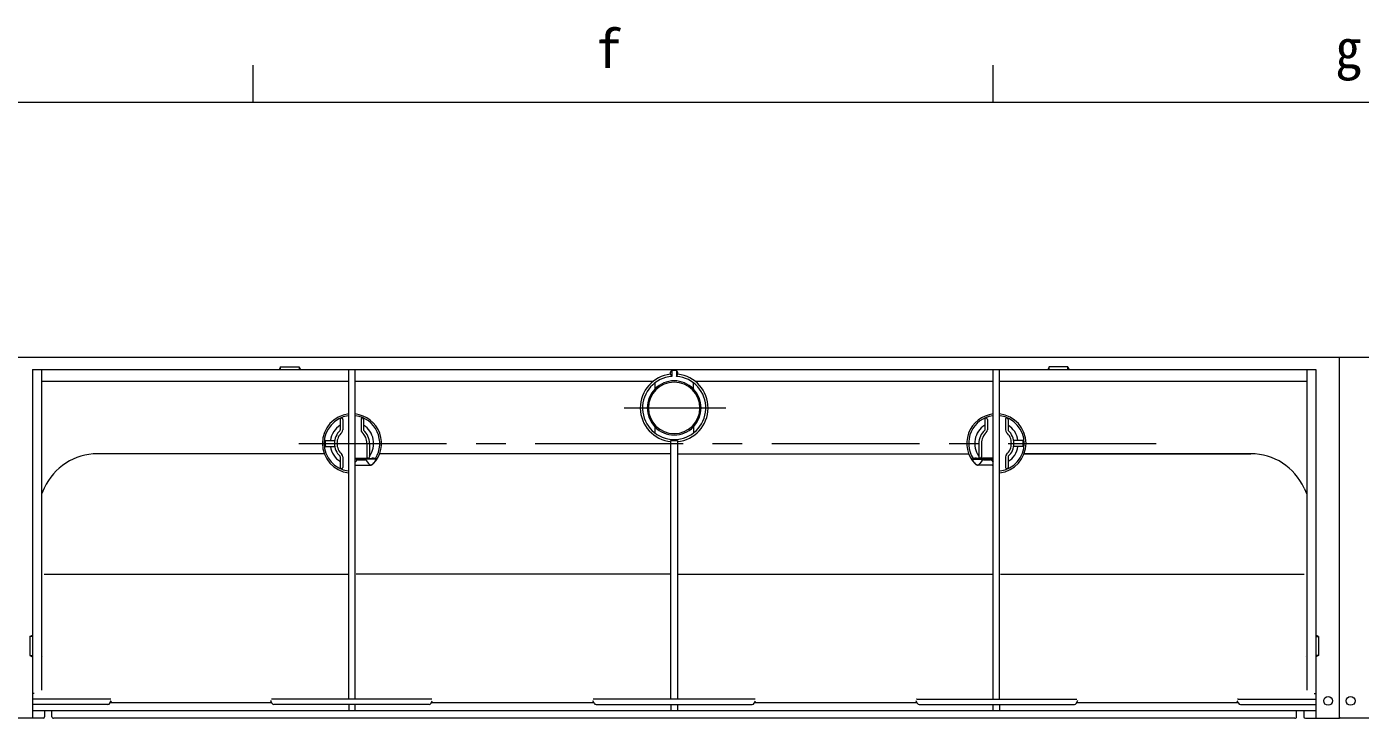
# Model space of a CAD drawing. Units: millimetres, scale not verified. Extents: x -6713 to 1917, y -1364 to 1364.
# Drawn here: x -678.6 to -227.5, y 1130.4 to 1364.3 of the extents above; entities that cross this region are included whole.
import ezdxf
from ezdxf.enums import TextEntityAlignment as Align

# ---------------------------------------------------------------- set-up
doc = ezdxf.new("R2010")
doc.units = ezdxf.units.MM
doc.header["$LTSCALE"] = 10
doc.linetypes.add('CHAIN1', pattern=[8, 5, -1, 1, -1])
for name, color, linetype, lineweight in [('2-C', 7, 'Continuous', 18), ('3-C', 7, 'Continuous', 18), ('F-4', 7, 'Continuous', 18)]:
    doc.layers.add(name, color=color, linetype=linetype, lineweight=lineweight)
doc.styles.add('ＭＳ ゴシック', font='')
doc.styles.get('ＭＳ ゴシック').set_extended_font_data('MS Gothic')

msp = doc.modelspace()

# ---------------------------------------------------------------- linework, layer by layer
at = {"layer": '2-C'}
for p, q in [((215.38, 1252.36), (-234.62, 1252.36)), ((-234.62, 1130.72), (-234.62, 1252.36)), ((-223.12, 1130.36), (-234.62, 1130.36))]:
    msp.add_line(p, q, dxfattribs=at)
msp.add_lwpolyline([(-234.62, 1130.36), (-234.62, 1130.72), (-234.62, 1130.36)], dxfattribs=at)
msp.add_circle((-230.82, 1136.26), 1.5, dxfattribs=at)
at = {"layer": '3-C'}
for p, q in [((-234.62, 1252.36), (-684.62, 1252.36)), ((-234.62, 1130.72), (-234.62, 1252.36)), ((-676.62, 1248.36), (-676.62, 1130.36)), ((-676.62, 1248.36), (-242.62, 1248.36)), ((-673.59, 1248.36), (-673.59, 1139.91)), ((-586.42, 1249.26), (-585.97, 1248.36)), ((-569.71, 1136.85), (-569.71, 1248.36)), ((-567.53, 1136.85), (-567.53, 1248.36)), ((-460.42, 1246.02), (-460.86, 1246.75)), ((-458.82, 1248.03), (-460.42, 1248.03)), ((-460.42, 1248.03), (-460.42, 1246.02)), ((-458.82, 1248.03), (-458.82, 1246.02)), ((-458.82, 1246.02), (-458.38, 1246.75)), ((-351.71, 1136.85), (-351.71, 1248.36)), ((-349.53, 1136.85), (-349.53, 1248.36)), ((-326.42, 1249.26), (-325.97, 1248.36)), ((-245.65, 1248.36), (-245.65, 1139.91)), ((-242.62, 1248.36), (-242.62, 1130.36)), ((-673.59, 1244.4), (-569.9, 1244.4)), ((-673.59, 1242.95), (-673.59, 1242.95)), ((-673.59, 1242.14), (-673.59, 1242.14)), ((-673.59, 1241.65), (-673.59, 1241.65)), ((-673.59, 1241.36), (-673.59, 1241.36)), ((-567.34, 1244.4), (-466.67, 1244.4)), ((-466.12, 1243.73), (-466.12, 1243.85)), ((-466.12, 1241.8), (-466.12, 1241.73)), ((-466.12, 1241.8), (-466.12, 1241.73)), ((-453.12, 1243.85), (-453.12, 1243.73)), ((-453.12, 1243.85), (-453.12, 1243.73)), ((-453.12, 1241.8), (-453.12, 1243.73)), ((-453.12, 1241.73), (-453.12, 1241.8)), ((-453.12, 1241.8), (-453.12, 1241.73)), ((-452.57, 1244.4), (-351.9, 1244.4)), ((-349.34, 1244.4), (-245.65, 1244.4)), ((-245.65, 1242.95), (-245.65, 1242.95)), ((-245.65, 1242.14), (-245.65, 1242.14)), ((-245.65, 1241.65), (-245.65, 1241.65)), ((-245.65, 1241.36), (-245.65, 1241.36)), ((-572.55, 1231.46), (-572.55, 1227.92)), ((-572.05, 1227.09), (-572.05, 1227.08)), ((-572.05, 1227.09), (-572.05, 1227.08)), ((-571.69, 1231.46), (-571.69, 1227.92)), ((-565.55, 1231.46), (-565.55, 1227.92)), ((-565.19, 1227.08), (-565.19, 1227.09)), ((-564.69, 1231.46), (-564.69, 1227.8)), ((-466.12, 1228.99), (-466.12, 1228.93)), ((-453.12, 1228.93), (-453.12, 1228.99)), ((-354.55, 1231.46), (-354.55, 1227.8)), ((-354.05, 1227.08), (-354.05, 1227.09)), ((-353.69, 1231.46), (-353.69, 1227.92)), ((-347.55, 1231.46), (-347.55, 1227.92)), ((-347.19, 1227.09), (-347.19, 1227.08)), ((-347.19, 1227.09), (-347.19, 1227.08)), ((-346.69, 1231.46), (-346.69, 1227.92)), ((-577.6, 1224.36), (-574.47, 1224.36)), ((-563.55, 1223.36), (-563.55, 1218.77)), ((-563.55, 1223.36), (-563.55, 1218.77)), ((-562.69, 1223.36), (-562.69, 1218.77)), ((-466.12, 1226.88), (-466.12, 1226.99)), ((-460.71, 1136.72), (-460.71, 1224.34)), ((-460.21, 1224.3), (-460.21, 1224.3)), ((-459.03, 1224.3), (-459.03, 1224.3)), ((-458.53, 1224.34), (-458.53, 1136.72)), ((-453.12, 1226.99), (-453.12, 1226.88)), ((-356.55, 1223.36), (-356.55, 1218.77)), ((-355.69, 1223.36), (-355.69, 1218.77)), ((-355.69, 1223.36), (-355.69, 1218.77)), ((-341.64, 1224.36), (-344.77, 1224.36)), ((-577.99, 1219.86), (-654.72, 1219.86)), ((-577.99, 1219.86), (-654.72, 1219.86)), ((-577.6, 1222.36), (-574.47, 1222.36)), ((-572.55, 1218.79), (-572.55, 1215.26)), ((-571.69, 1218.8), (-571.69, 1215.26)), ((-567.53, 1218.34), (-563.06, 1218.34)), ((-560.3, 1218.07), (-567.53, 1218.07)), ((-563.15, 1218.37), (-563.09, 1218.37)), ((-563.02, 1218.3), (-561.91, 1218.3)), ((-560.7, 1218.29), (-560.3, 1218.07)), ((-460.71, 1219.86), (-559.24, 1219.86)), ((-458.53, 1219.86), (-359.99, 1219.86)), ((-358.54, 1218.29), (-358.94, 1218.07)), ((-358.94, 1218.07), (-351.71, 1218.07)), ((-356.22, 1218.3), (-357.33, 1218.3)), ((-356.15, 1218.37), (-356.22, 1218.3)), ((-351.71, 1218.34), (-356.18, 1218.34)), ((-356.09, 1218.37), (-356.15, 1218.37)), ((-356.09, 1218.37), (-356.15, 1218.37)), ((-347.55, 1218.8), (-347.55, 1215.26)), ((-346.69, 1218.79), (-346.69, 1215.26)), ((-341.64, 1222.36), (-344.77, 1222.36)), ((-264.52, 1219.86), (-341.24, 1219.86)), ((-341.24, 1219.86), (-264.52, 1219.86)), ((-567.53, 1215.96), (-562.46, 1215.96)), ((-567.02, 1217.59), (-567.52, 1216.96)), ((-567.22, 1215.96), (-567.24, 1215.96)), ((-567.02, 1217.93), (-567.02, 1217.93)), ((-567.02, 1217.59), (-567.02, 1217.93)), ((-563.82, 1217.93), (-563.82, 1217.93)), ((-563.82, 1217.59), (-563.82, 1217.93)), ((-563.82, 1217.59), (-562.99, 1216.55)), ((-351.71, 1215.96), (-356.78, 1215.96)), ((-355.42, 1217.59), (-356.25, 1216.55)), ((-355.42, 1217.59), (-355.42, 1217.93)), ((-355.42, 1217.93), (-355.42, 1217.93)), ((-352.22, 1217.59), (-352.22, 1217.93)), ((-352.22, 1217.93), (-352.22, 1217.93)), ((-352.22, 1217.59), (-351.72, 1216.96)), ((-352.02, 1215.96), (-352, 1215.96)), ((-672.68, 1208.26), (-673.59, 1206.23)), ((-246.56, 1208.26), (-245.65, 1206.23)), ((-673.59, 1179.16), (-673.59, 1179.16)), ((-673.59, 1177.56), (-673.59, 1177.56)), ((-672.68, 1179.16), (-570.02, 1179.16)), ((-460.71, 1179.16), (-567.22, 1179.16)), ((-458.53, 1179.16), (-352.02, 1179.16)), ((-349.22, 1179.16), (-246.56, 1179.16)), ((-245.65, 1179.16), (-245.65, 1179.16)), ((-245.65, 1177.56), (-245.65, 1177.56)), ((-673.59, 1174.38), (-673.59, 1174.39)), ((-245.65, 1174.38), (-245.65, 1174.39)), ((-677.52, 1158.06), (-676.62, 1158.51)), ((-676.61, 1158.06), (-677.52, 1158.06)), ((-677.52, 1151.66), (-676.61, 1151.66)), ((-673.32, 1151.41), (-673.32, 1151.41)), ((-245.91, 1151.41), (-245.91, 1151.41)), ((-241.72, 1151.66), (-242.62, 1151.21)), ((-676.12, 1138.8), (-676.62, 1138.8)), ((-650.35, 1136.85), (-676.62, 1136.85)), ((-541.69, 1136.85), (-595.85, 1136.85)), ((-432.39, 1136.85), (-486.85, 1136.85)), ((-377.55, 1136.85), (-323.39, 1136.85)), ((-268.89, 1136.85), (-242.62, 1136.85)), ((-243.12, 1138.8), (-242.62, 1138.8)), ((-651.18, 1135.04), (-676.62, 1135.04)), ((-242.62, 1132.86), (-676.62, 1132.86)), ((-672.62, 1132.86), (-672.62, 1130.86)), ((-670.11, 1130.87), (-670.11, 1132.86)), ((-650.44, 1135.66), (-650.09, 1136.33)), ((-650.09, 1136.33), (-650.44, 1135.66)), ((-650.44, 1135.66), (-595.76, 1135.66)), ((-595.68, 1135.51), (-596.08, 1136.29)), ((-542.53, 1135.04), (-595.01, 1135.04)), ((-569.71, 1135.04), (-569.71, 1132.85)), ((-567.53, 1132.85), (-567.53, 1135.04)), ((-541.86, 1135.51), (-541.43, 1136.33)), ((-541.78, 1135.66), (-486.76, 1135.66)), ((-486.68, 1135.51), (-487.11, 1136.33)), ((-486.01, 1135.04), (-433.23, 1135.04)), ((-460.71, 1135.04), (-460.71, 1132.85)), ((-458.53, 1135.04), (-458.53, 1132.85)), ((-432.56, 1135.51), (-432.13, 1136.33)), ((-432.48, 1135.66), (-377.46, 1135.66)), ((-377.38, 1135.51), (-377.81, 1136.33)), ((-376.65, 1135.04), (-324.23, 1135.04)), ((-351.71, 1132.85), (-351.71, 1135.04)), ((-349.53, 1135.04), (-349.53, 1132.85)), ((-323.56, 1135.51), (-323.15, 1136.29)), ((-323.48, 1135.66), (-268.8, 1135.66)), ((-268.8, 1135.66), (-269.15, 1136.33)), ((-268.06, 1135.04), (-242.62, 1135.04)), ((-249.13, 1130.87), (-249.13, 1132.86)), ((-246.62, 1132.86), (-246.62, 1130.86)), ((-673.12, 1130.36), (-684.62, 1130.36)), ((-249.63, 1130.37), (-669.61, 1130.37)), ((-459.62, 1130.36), (-459.62, 1130.37)), ((-246.12, 1130.36), (-234.62, 1130.36))]:
    msp.add_line(p, q, dxfattribs=at)
at = {"layer": '3-C', "color": 4, "linetype": 'CHAIN1', "lineweight": 5}
for p, q in [((-476.58, 1235.36), (-442.12, 1235.36)), ((-586.61, 1223.36), (-294.62, 1223.36))]:
    msp.add_line(p, q, dxfattribs=at)
at = {"layer": '3-C'}
for points in [[(-592.82, 1248.35), (-592.82, 1249.26), (-593.27, 1248.36)], [(-592.82, 1249.26), (-586.42, 1249.26), (-586.42, 1248.35)], [(-460.86, 1246.75), (-460.86, 1247.36), (-460.42, 1248.03)], [(-458.38, 1246.75), (-458.38, 1247.36), (-458.82, 1248.03)], [(-332.82, 1248.35), (-332.82, 1249.26), (-333.27, 1248.36)], [(-326.42, 1248.35), (-326.42, 1249.26), (-332.82, 1249.26)], [(-466.12, 1243.85), (-466.12, 1243.73), (-466.12, 1241.8)], [(-466.12, 1228.99), (-466.12, 1228.93), (-466.12, 1226.99), (-466.12, 1226.88)], [(-453.12, 1228.99), (-453.12, 1228.93), (-453.12, 1226.99), (-453.12, 1226.88)], [(-563.15, 1218.37), (-563.09, 1218.37), (-563.02, 1218.3)], [(-677.52, 1158.06), (-677.52, 1151.66), (-676.62, 1151.21)], [(-242.63, 1158.06), (-241.72, 1158.06), (-242.62, 1158.51)], [(-241.72, 1158.06), (-241.72, 1151.66), (-242.63, 1151.66)], [(-234.62, 1130.72), (-234.62, 1130.36), (-234.62, 1130.72)]]:
    msp.add_lwpolyline(points, dxfattribs=at)
msp.add_circle((-238.42, 1136.26), 1.5, dxfattribs=at)
for centre, radius, start, end in [((-459.62, 1235.36), 11.46, 96.2034, 264.5383), ((-459.62, 1235.36), 10.69, 94.3079, 85.6921), ((-459.62, 1235.36), 11.46, 275.4617, 83.7966), ((-459.62, 1235.36), 9.1, 135.5766, 224.4234), ((-459.62, 1235.36), 8.7, 90, 270), ((-459.62, 1235.36), 9.15, 44.7072, 135.2928), ((-459.62, 1235.36), 8.7, 270, 90), ((-459.62, 1235.36), 9.1, 315.5766, 44.4234), ((-568.62, 1223.36), 10.01, 96.2677, 263.7323), ((-568.62, 1223.36), 9.4, 97.5142, 262.4858), ((-572.12, 1231.46), 0.433, 360, 180.0097), ((-568.62, 1223.36), 10.01, 316.0062, 83.7323), ((-568.62, 1223.36), 9.4, 327.3826, 82.4853), ((-565.12, 1231.46), 0.433, 359.9999, 180), ((-350.62, 1223.36), 10.01, 96.2677, 223.9938), ((-350.62, 1223.36), 9.4, 97.5147, 212.6174), ((-354.12, 1231.46), 0.433, 0, 180.0001), ((-350.62, 1223.36), 10.01, 276.2677, 83.7323), ((-350.62, 1223.36), 9.4, 277.5142, 82.4858), ((-347.12, 1231.46), 0.433, 359.9903, 180), ((-568.62, 1223.36), 7.34, 122.3804, 172.1581), ((-568.62, 1223.36), 5.93, 132.6562, 227.2251), ((-568.62, 1223.36), 5.07, 132.6423, 227.3457), ((-572.82, 1227.92), 0.263, 312.1805, 0.3864), ((-572.82, 1227.92), 0.263, 312.1792, 0.3901), ((-572.82, 1227.92), 1.13, 312.6423, 0), ((-564.42, 1227.92), 1.13, 180, 227.3577), ((-568.62, 1223.36), 5.07, 0, 47.3577), ((-568.62, 1223.36), 7.34, 323.8895, 57.6197), ((-568.62, 1223.36), 5.93, 0.0001, 48.479), ((-459.62, 1235.36), 9.15, 224.7072, 270), ((-459.62, 1235.36), 9.15, 270, 315.2928), ((-350.62, 1223.36), 7.34, 122.3803, 216.1105), ((-350.62, 1223.36), 5.93, 131.521, 179.9999), ((-350.62, 1223.36), 5.07, 132.6423, 180), ((-354.82, 1227.92), 1.13, 312.6423, 360), ((-346.42, 1227.92), 1.13, 180, 227.3577), ((-350.62, 1223.36), 5.07, 312.6543, 47.3577), ((-350.62, 1223.36), 7.34, 7.8419, 57.6196), ((-346.42, 1227.92), 0.263, 179.6099, 227.8208), ((-346.42, 1227.92), 0.263, 179.6136, 227.8195), ((-350.62, 1223.36), 5.93, 312.7749, 47.3438), ((-568.62, 1223.36), 9.04, 173.632, 186.366), ((-449.81, 1386.31), 162.34, 266.1506, 266.327), ((-459.62, 1235.34), 11.05, 266.9308, 273.0692), ((-469.43, 1386.31), 162.34, 273.673, 273.8494), ((-350.62, 1223.36), 9.04, 353.634, 6.368), ((-654.72, 1200.16), 19.7, 90, 155.7208), ((-568.62, 1223.36), 7.34, 187.8419, 237.6197), ((-572.85, 1218.79), 0.3, 0.0021, 47.2231), ((-572.85, 1218.79), 0.3, 0.0021, 47.2231), ((-572.82, 1218.8), 1.13, 0, 47.4112), ((-563.15, 1218.77), 0.4, 180.0066, 269.9931), ((-563.09, 1218.77), 0.4, 270.0084, 359.9909), ((-561.59, 1177.49), 40.82, 88.7444, 90.4446), ((-569.03, 1221.21), 9.28, 338.5337, 340.2212), ((-350.21, 1221.21), 9.28, 199.7788, 201.4663), ((-357.65, 1177.49), 40.82, 89.5554, 91.2556), ((-356.15, 1218.77), 0.4, 180.0091, 269.9916), ((-356.09, 1218.77), 0.4, 270.0069, 359.9934), ((-346.42, 1218.8), 1.13, 132.5888, 180), ((-350.62, 1223.36), 7.34, 302.3803, 352.1581), ((-346.39, 1218.79), 0.3, 132.7769, 179.998), ((-346.39, 1218.79), 0.3, 132.7769, 179.998), ((-264.52, 1200.16), 19.7, 24.2792, 90), ((-572.12, 1215.26), 0.433, 180.0001, 360), ((-563.83, 1239.6), 21.93, 261.6432, 262.1005), ((-566.15, 1223.1), 5.28, 262.4, 266.3539), ((-565.57, 1232.37), 14.56, 266.3883, 268.3895), ((-565.41, 1239.19), 21.38, 268.4756, 269.9703), ((-565.42, 1238.06), 20.25, 269.993, 271.3715), ((-565.39, 1235.74), 17.94, 271.4823, 272.9308), ((-564.79, 1224.27), 6.45, 272.7745, 275.9669), ((-563.74, 1214.17), 3.7, 94.5728, 95.9243), ((-563.64, 1213.03), 4.85, 93.3983, 94.5876), ((-563.48, 1210.32), 7.57, 92.5238, 93.3983), ((-562.21, 1217.16), 1, 218.264, 315.9734), ((-562.49, 1217.47), 1.5, 271.4405, 315.462), ((-568.62, 1223.36), 9.92, 315.9734, 325.9817), ((-350.62, 1223.36), 9.92, 214.0182, 224.0266), ((-356.75, 1217.47), 1.5, 224.538, 268.5595), ((-357.03, 1217.16), 1, 224.0266, 321.736), ((-355.76, 1210.32), 7.57, 86.6017, 87.4762), ((-355.6, 1213.03), 4.85, 85.4124, 86.6017), ((-355.5, 1214.17), 3.7, 84.0757, 85.4272), ((-354.45, 1224.27), 6.45, 264.0331, 267.2255), ((-353.84, 1235.74), 17.94, 267.0692, 268.5177), ((-353.82, 1238.06), 20.25, 268.6285, 270.007), ((-353.83, 1239.19), 21.38, 270.0297, 271.5244), ((-353.67, 1232.37), 14.56, 271.6105, 273.6117), ((-353.09, 1223.1), 5.28, 273.6461, 277.6), ((-355.41, 1239.6), 21.93, 277.8995, 278.3568), ((-347.12, 1215.26), 0.433, 180, 359.9999), ((-650.34, 1136.39), 0.454, 74.4391, 90.5347), ((-541.69, 1136.42), 0.424, 73.8618, 91.112), ((-486.85, 1136.42), 0.424, 88.888, 106.1382), ((-432.39, 1136.42), 0.424, 73.8618, 91.112), ((-377.55, 1136.42), 0.424, 88.888, 106.1382), ((-268.9, 1136.39), 0.454, 89.4653, 105.5609), ((-651.21, 1135.8), 0.757, 272.3609, 337.3837), ((-648.82, 1134.81), 1.83, 152.2983, 157.6315), ((-595.22, 1136.8), 0.998, 207.8387, 210.4387), ((-594.98, 1135.8), 0.757, 202.6436, 267.6119), ((-542.56, 1135.8), 0.757, 272.3609, 337.3837), ((-485.98, 1135.8), 0.757, 202.6436, 267.6119), ((-433.26, 1135.8), 0.757, 272.3881, 337.3564), ((-376.68, 1135.8), 0.757, 202.6163, 267.6391), ((-324.26, 1135.8), 0.757, 272.3881, 337.3564), ((-324.01, 1136.8), 0.998, 329.5612, 332.1614), ((-270.42, 1134.81), 1.83, 22.3685, 27.7017), ((-268.03, 1135.8), 0.757, 202.6163, 267.6391), ((-673.12, 1130.86), 0.5, 270, 0), ((-669.61, 1130.87), 0.5, 180.001, 270.0021), ((-249.63, 1130.87), 0.5, 269.9979, 359.999), ((-246.12, 1130.86), 0.5, 180, 270)]:
    msp.add_arc(centre, radius, start, end, dxfattribs=at)
at = {"layer": 'F-4'}
for p, q in [((-602.02, 1338.76), (-602.02, 1351.27)), ((-351.75, 1338.76), (-351.75, 1351.27)), ((-1915.97, 1338.76), (1900.73, 1338.76))]:
    msp.add_line(p, q, dxfattribs=at)

# ---------------------------------------------------------------- texts
at = {"layer": 'F-4', "style": 'ＭＳ ゴシック'}
for s, p in [('f', (-486.32, 1346.33)), ('g', (-236.04, 1346.33))]:
    msp.add_text(s, height=13.2, dxfattribs=at).set_placement(p, align=Align.BOTTOM_LEFT)

doc.saveas('drawing.dxf')
